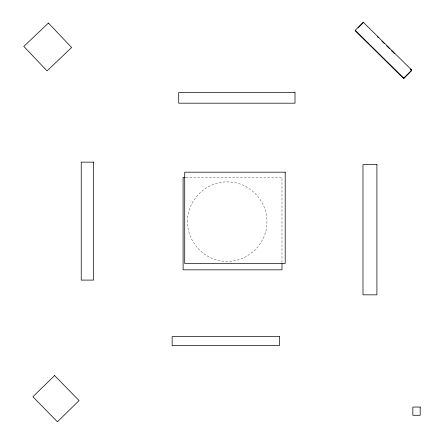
<?xml version="1.0" encoding="UTF-8"?>
<svg xmlns="http://www.w3.org/2000/svg" width="444" height="444" viewBox="0 0 444 444"><rect width="100%" height="100%" fill="white"/><g stroke="black" fill="none" stroke-linecap="round" stroke-linejoin="round"><path stroke-width="0.33" stroke-dasharray="2.22 1.67" d="M185.87 177.328L281.984 177.328L281.984 262.249M187.584 220.119C186.23 241.292 204.49 261.022 225.702 261.316C246.87 262.67 266.605 244.405 266.894 223.193C268.248 202.026 249.989 182.29 228.777 182.001C207.603 180.647 187.873 198.906 187.584 220.119"/><path stroke-width="0.67" d="M355.233 30.281L363.203 22.2L411.705 70.03L411.705 70.574L403.735 78.655L355.233 30.825L355.233 30.281L403.735 78.111L403.735 78.655M358.042 27.972L363.203 22.744L363.203 22.2M403.735 78.111L411.705 70.03M185.181 177.328L183.106 177.328L183.106 269.841L281.984 269.841L281.984 263.631M377.411 36.752L378.388 37.723M381.818 41.103L384.271 43.518M386.718 45.932L389.66 48.834M391.619 50.766L394.555 53.663M410.234 69.125L411.705 70.574M54.601 375.541L32.906 396.758L57.393 421.8L79.088 400.588L54.601 375.541M48.407 23.06L23.809 46.437L47.053 70.885L71.645 47.508L48.407 23.06M295.005 92.535L178.704 92.535L178.704 103.186L295.005 103.186L295.005 92.535M93.523 162.154L81.235 162.154L81.235 280.097L93.523 280.097L93.523 162.154M376.912 164.613L362.987 164.613L362.987 294.838L376.912 294.838L376.912 164.613M285.203 172.189L184.715 172.189L184.715 263.514L285.203 263.514L285.203 172.189M279.443 336.613L172.15 336.613L172.15 345.621L279.443 345.621L279.443 336.613M420.191 407.054L412.865 407.054L412.865 415.29L420.191 415.29L420.191 407.054"/></g></svg>
